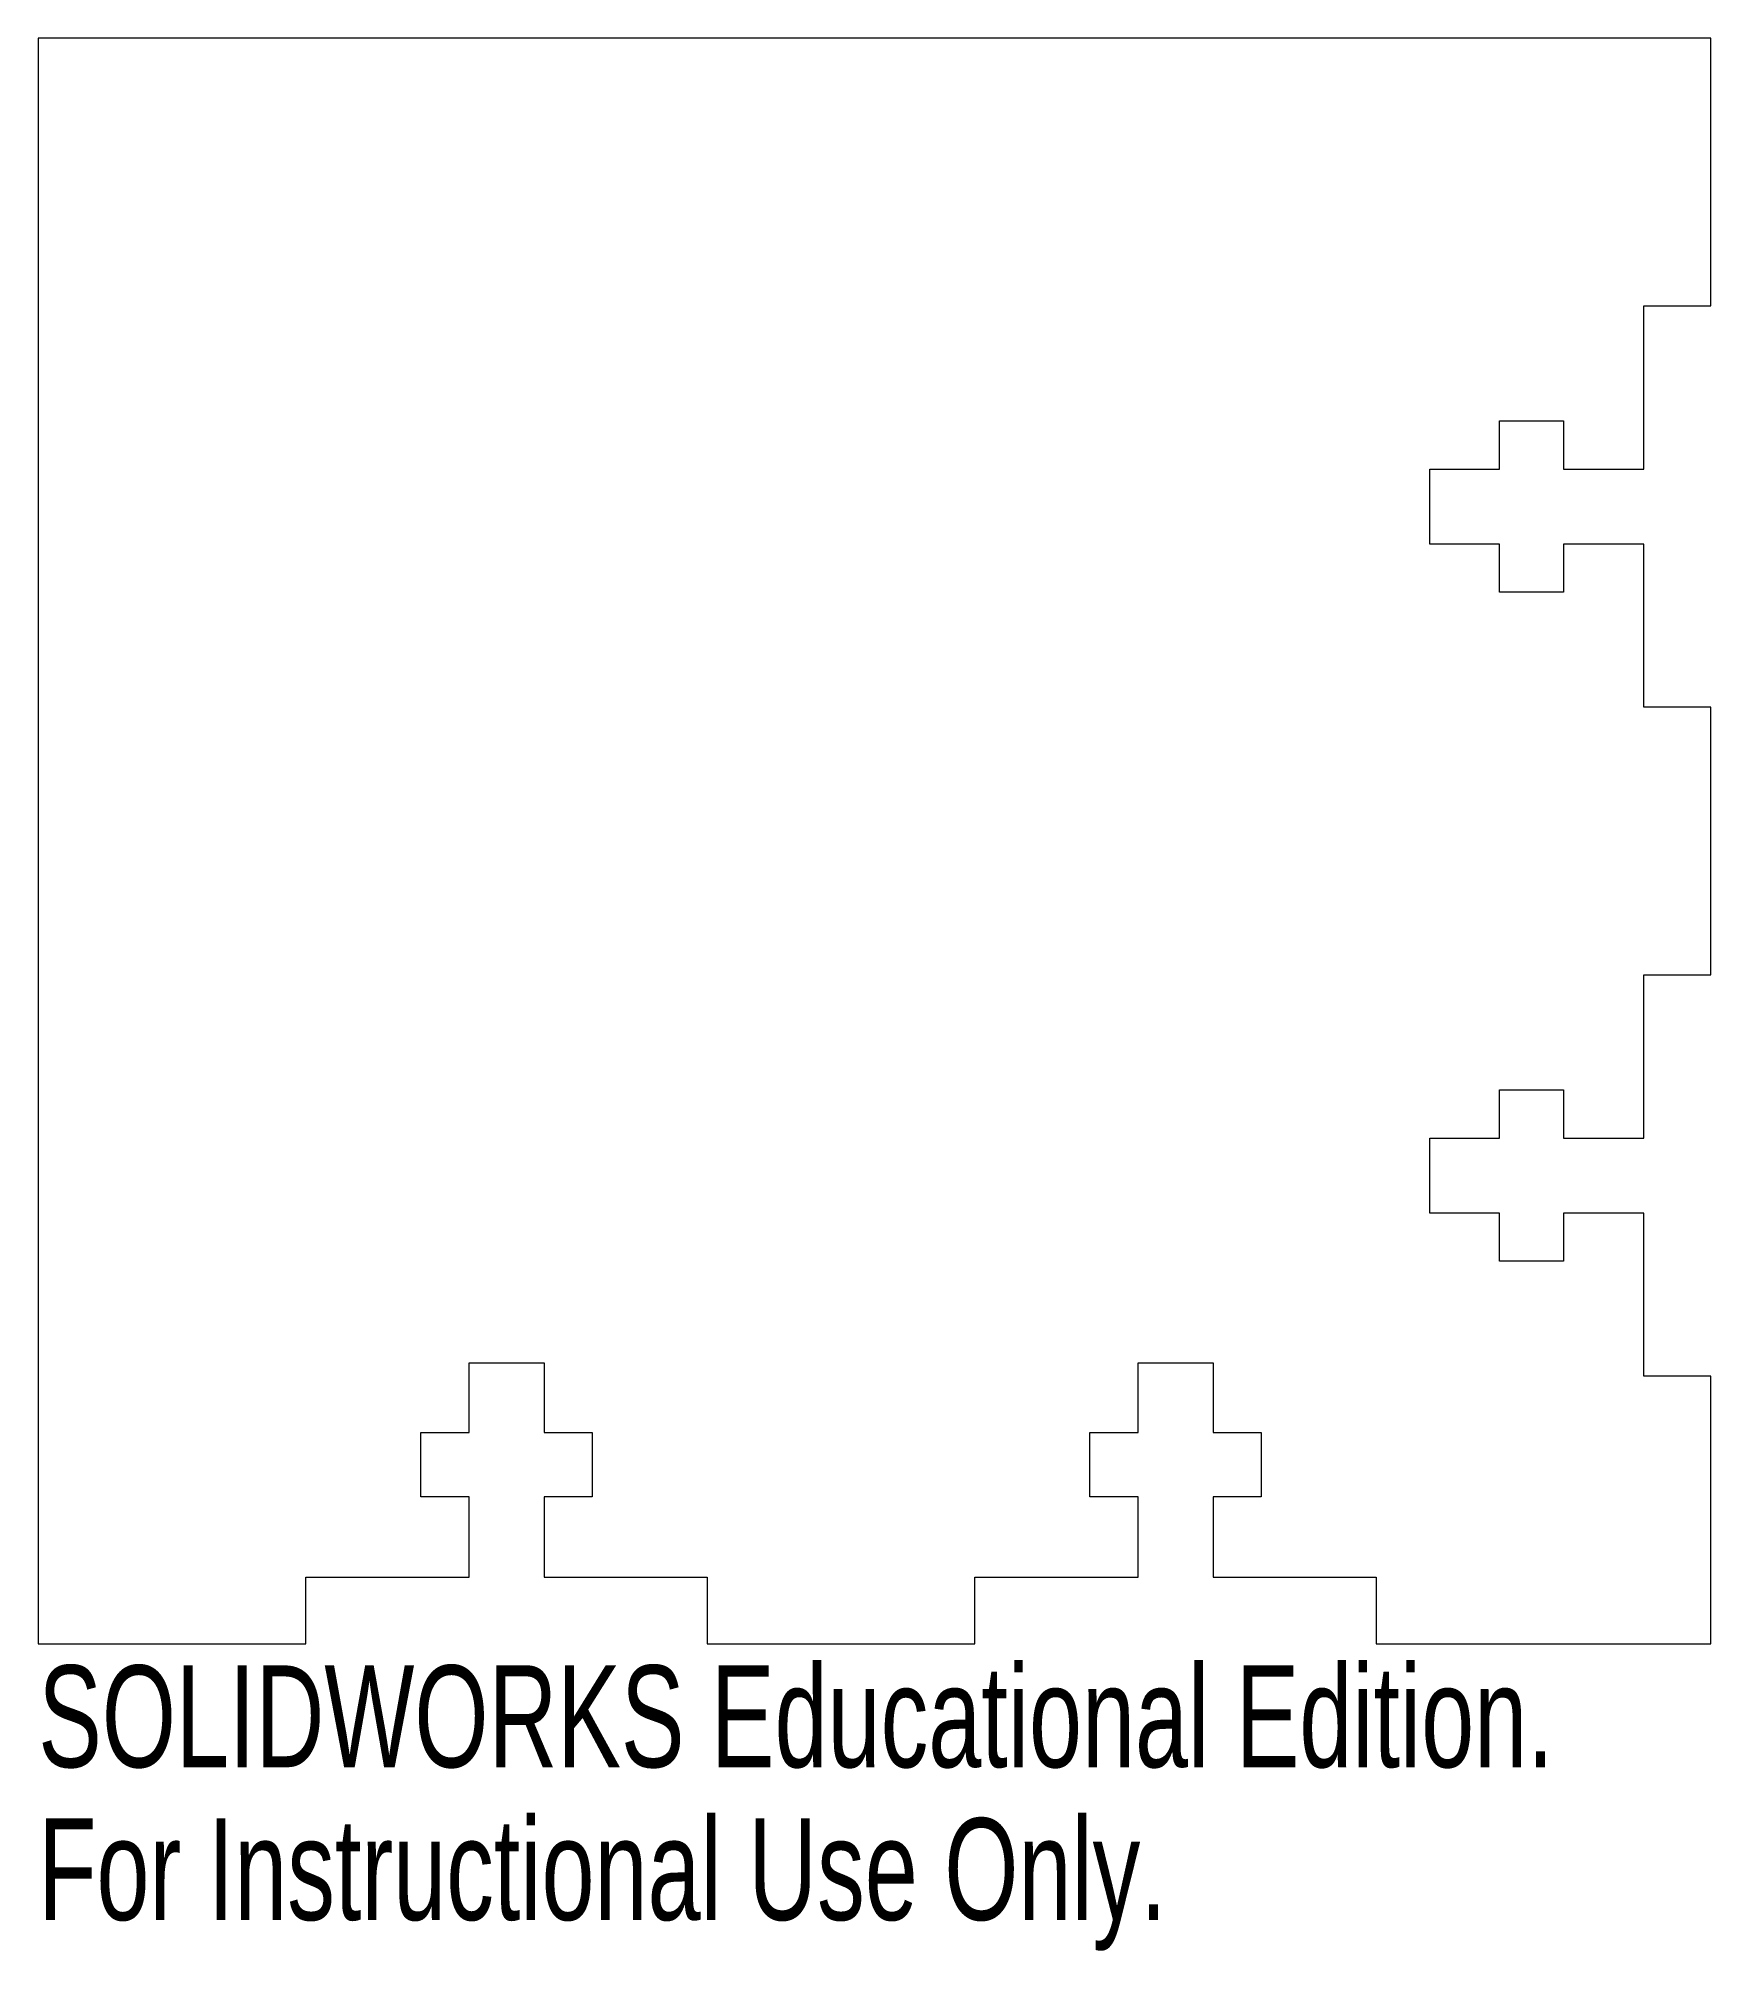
# Model space of a CAD drawing. Header units: inches. Extents: x 0 to 3.12, y -3.57 to 0.
import ezdxf

# ---------------------------------------------------------------- set-up
doc = ezdxf.new("R2010")
doc.units = ezdxf.units.IN
doc.header["$MEASUREMENT"] = 0
doc.styles.add('SLDTEXTSTYLE0', font='TXT', dxfattribs={"width": 0.7})

msp = doc.modelspace()

# ---------------------------------------------------------------- linework, layer by layer
at = {"color": 7, "linetype": 'Continuous', "lineweight": 15}
for p, q in [((3.125, 0), (0, 0)), ((0, 0), (0, -3)), ((3.125, -0.5), (3.125, 0)), ((3, -0.5), (3.125, -0.5)), ((3, -0.805), (3, -0.5)), ((2.73, -0.715), (2.85, -0.715)), ((2.73, -0.805), (2.73, -0.715)), ((2.85, -0.715), (2.85, -0.805)), ((2.6, -0.805), (2.73, -0.805)), ((2.6, -0.945), (2.6, -0.805)), ((2.85, -0.805), (3, -0.805)), ((2.73, -0.945), (2.6, -0.945)), ((2.73, -1.035), (2.73, -0.945)), ((2.85, -0.945), (2.85, -1.035)), ((3, -0.945), (2.85, -0.945)), ((3, -1.25), (3, -0.945)), ((2.85, -1.035), (2.73, -1.035)), ((3.125, -1.25), (3, -1.25)), ((3.125, -1.75), (3.125, -1.25)), ((3, -1.75), (3.125, -1.75)), ((3, -2.055), (3, -1.75)), ((2.73, -1.965), (2.85, -1.965)), ((2.73, -2.055), (2.73, -1.965)), ((2.85, -1.965), (2.85, -2.055)), ((2.6, -2.055), (2.73, -2.055)), ((2.6, -2.195), (2.6, -2.055)), ((2.85, -2.055), (3, -2.055)), ((2.73, -2.195), (2.6, -2.195)), ((2.73, -2.285), (2.73, -2.195)), ((2.85, -2.195), (2.85, -2.285)), ((3, -2.195), (2.85, -2.195)), ((3, -2.5), (3, -2.195)), ((2.85, -2.285), (2.73, -2.285)), ((0.805, -2.475), (0.945, -2.475)), ((0.805, -2.605), (0.805, -2.475)), ((0.945, -2.475), (0.945, -2.605)), ((2.055, -2.475), (2.195, -2.475)), ((2.055, -2.605), (2.055, -2.475)), ((2.195, -2.475), (2.195, -2.605)), ((3.125, -2.5), (3, -2.5)), ((3.125, -3), (3.125, -2.5)), ((0.715, -2.605), (0.805, -2.605)), ((0.715, -2.725), (0.715, -2.605)), ((0.945, -2.605), (1.035, -2.605)), ((1.035, -2.605), (1.035, -2.725)), ((1.965, -2.605), (2.055, -2.605)), ((1.965, -2.725), (1.965, -2.605)), ((2.195, -2.605), (2.285, -2.605)), ((2.285, -2.605), (2.285, -2.725)), ((0.805, -2.725), (0.715, -2.725)), ((0.805, -2.875), (0.805, -2.725)), ((0.945, -2.725), (0.945, -2.875)), ((1.035, -2.725), (0.945, -2.725)), ((2.055, -2.725), (1.965, -2.725)), ((2.055, -2.875), (2.055, -2.725)), ((2.195, -2.725), (2.195, -2.875)), ((2.285, -2.725), (2.195, -2.725)), ((0.5, -2.875), (0.805, -2.875)), ((0.5, -3), (0.5, -2.875)), ((0.945, -2.875), (1.25, -2.875)), ((1.25, -2.875), (1.25, -3)), ((1.75, -2.875), (2.055, -2.875)), ((1.75, -3), (1.75, -2.875)), ((2.195, -2.875), (2.5, -2.875)), ((2.5, -2.875), (2.5, -3)), ((0, -3), (0.5, -3)), ((1.25, -3), (1.75, -3)), ((2.5, -3), (3.125, -3))]:
    msp.add_line(p, q, dxfattribs=at)

# ---------------------------------------------------------------- texts
at = {"color": 7, "linetype": 'Continuous', "char_height": 0.1903, "attachment_point": 1, "style": 'SLDTEXTSTYLE0'}
for s, insert in [('SOLIDWORKS Educational Edition.', (0, -3.0401)), ('For Instructional Use Only.', (0, -3.3256))]:
    msp.add_mtext(s, dxfattribs=dict(at, insert=insert))

doc.saveas('drawing.dxf')
